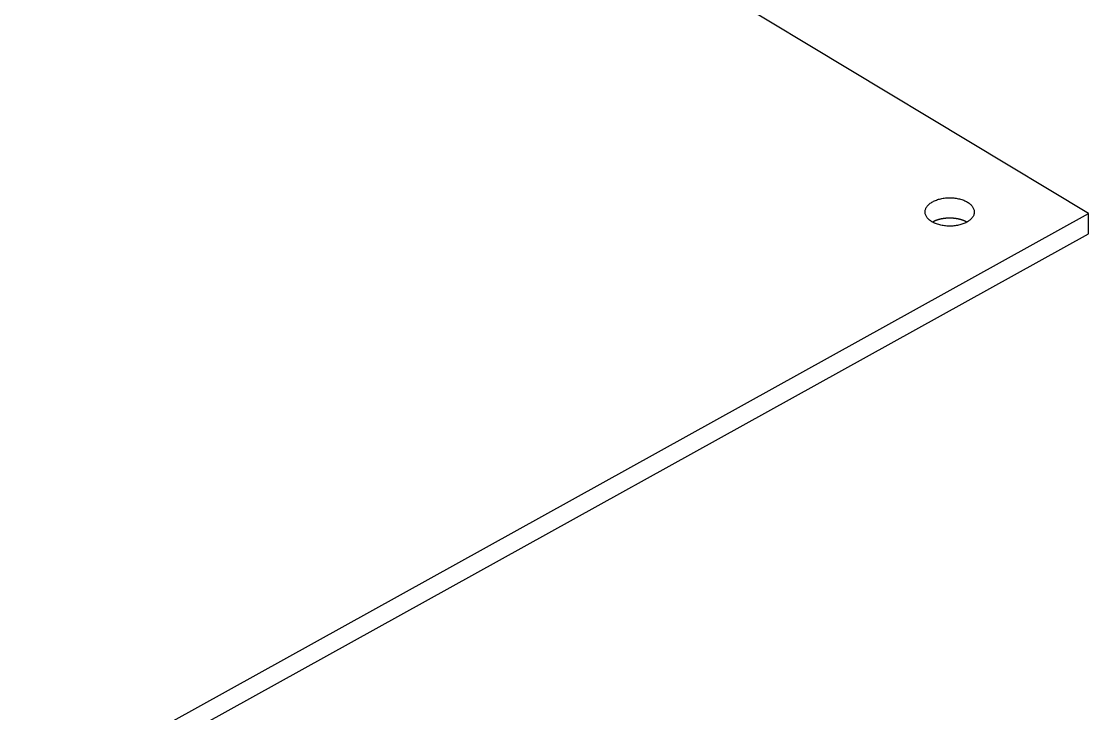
# Model space of a CAD drawing. Extents: x 2.5 to 24.6, y 0.9 to 36.2.
# Drawn here: x 19.04 to 24.47, y 28.03 to 31.55 of the extents above; entities that cross this region are included whole.
import ezdxf

# ---------------------------------------------------------------- set-up
doc = ezdxf.new("R2010")
doc.units = 0
doc.layers.get('0').update_dxf_attribs({"linetype": 'CONTINUOUS'})
doc.layers.add('RAILS', color=254, linetype='CONTINUOUS')

# ---------------------------------------------------------------- blocks, each defined once
blk = doc.blocks.new('A$C41153C96')
at = {"color": 0, "linetype": 'CONTINUOUS', "extrusion": (1e-16, 0.816497, 0.57735)}
for p, q in [((17.6444, 24.0272), (8.2994, 29.6522)), ((9.3449, 19.4312), (17.6444, 24.0272)), ((17.6444, 23.9251), (17.6444, 24.0272)), ((9.3449, 19.3292), (17.6444, 23.9251))]:
    blk.add_line(p, q, dxfattribs=at)
at = {"color": 0, "linetype": 'CONTINUOUS'}
for points in [[(17.0239, 23.9836, 0), (17.0194, 23.9812, 0), (17.0147, 23.979, 0), (17.0098, 23.9769, 0), (17.0047, 23.9749, 0), (16.9994, 23.973, 0), (16.994, 23.9714, 0), (16.9885, 23.9698, 0), (16.9828, 23.9685, 0), (16.977, 23.9673, 0), (16.9712, 23.9662, 0), (16.9652, 23.9653, 0), (16.9592, 23.9646, 0), (16.9532, 23.9641, 0), (16.9471, 23.9638, 0), (16.9409, 23.9636, 0), (16.9348, 23.9636, 0), (16.9287, 23.9637, 0), (16.9226, 23.964, 0), (16.9165, 23.9646, 0), (16.9105, 23.9652, 0), (16.9045, 23.9661, 0), (16.8986, 23.9671, 0), (16.8928, 23.9683, 0), (16.8872, 23.9696, 0), (16.8816, 23.9711, 0), (16.8762, 23.9728, 0), (16.8709, 23.9746, 0), (16.8658, 23.9765, 0), (16.8609, 23.9786, 0), (16.8561, 23.9809, 0), (16.8515, 23.9833, 0), (16.8472, 23.9857, 0), (16.8431, 23.9884, 0), (16.8391, 23.9911, 0), (16.8355, 23.9939, 0), (16.832, 23.9969, 0), (16.8289, 23.9999, 0), (16.826, 24.003, 0), (16.8233, 24.0062, 0), (16.8209, 24.0095, 0), (16.8189, 24.0128, 0), (16.8171, 24.0162, 0), (16.8155, 24.0196, 0), (16.8143, 24.0231, 0), (16.8134, 24.0266, 0), (16.8128, 24.0301, 0), (16.8125, 24.0337, 0), (16.8124, 24.0372, 0), (16.8127, 24.0407, 0), (16.8133, 24.0443, 0), (16.8142, 24.0478, 0), (16.8153, 24.0513, 0), (16.8168, 24.0547, 0), (16.8186, 24.0581, 0), (16.8206, 24.0614, 0), (16.8229, 24.0647, 0), (16.8255, 24.0679, 0), (16.8284, 24.071, 0), (16.8315, 24.0741, 0), (16.8349, 24.077, 0), (16.8386, 24.0799, 0), (16.8424, 24.0826, 0), (16.8466, 24.0853, 0), (16.8509, 24.0878, 0), (16.8554, 24.0902, 0), (16.8601, 24.0924, 0), (16.865, 24.0946, 0), (16.8701, 24.0965, 0), (16.8754, 24.0984, 0), (16.8808, 24.1, 0), (16.8863, 24.1016, 0), (16.892, 24.1029, 0), (16.8978, 24.1041, 0), (16.9036, 24.1052, 0), (16.9096, 24.1061, 0), (16.9156, 24.1068, 0), (16.9216, 24.1073, 0), (16.9277, 24.1077, 0), (16.9339, 24.1078, 0), (16.94, 24.1079, 0), (16.9461, 24.1077, 0), (16.9522, 24.1074, 0), (16.9583, 24.1069, 0), (16.9643, 24.1062, 0), (16.9703, 24.1053, 0), (16.9762, 24.1043, 0), (16.982, 24.1031, 0), (16.9876, 24.1018, 0), (16.9932, 24.1003, 0), (16.9986, 24.0986, 0), (17.0039, 24.0968, 0), (17.009, 24.0949, 0), (17.0139, 24.0928, 0), (17.0187, 24.0905, 0), (17.0233, 24.0882, 0), (17.0276, 24.0857, 0), (17.0317, 24.083, 0), (17.0357, 24.0803, 0), (17.0393, 24.0775, 0), (17.0428, 24.0745, 0), (17.0459, 24.0715, 0), (17.0488, 24.0684, 0), (17.0515, 24.0652, 0), (17.0539, 24.0619, 0), (17.0559, 24.0586, 0), (17.0577, 24.0552, 0), (17.0593, 24.0518, 0), (17.0605, 24.0483, 0), (17.0614, 24.0448, 0), (17.062, 24.0413, 0), (17.0624, 24.0377, 0), (17.0624, 24.0342, 0), (17.0621, 24.0307, 0), (17.0615, 24.0271, 0), (17.0606, 24.0236, 0), (17.0595, 24.0202, 0), (17.058, 24.0167, 0), (17.0562, 24.0133, 0), (17.0542, 24.01, 0), (17.0519, 24.0067, 0), (17.0493, 24.0035, 0), (17.0464, 24.0004, 0), (17.0433, 23.9973, 0), (17.0399, 23.9944, 0), (17.0362, 23.9915, 0), (17.0324, 23.9888, 0), (17.0282, 23.9861, 0), (17.0239, 23.9836, 0)], [(16.849, 23.9847, 0), (16.8501, 23.9853, 0), (16.8512, 23.9859, 0), (16.8523, 23.9865, 0), (16.8535, 23.9871, 0), (16.8546, 23.9877, 0), (16.8558, 23.9883, 0), (16.8569, 23.9889, 0), (16.8581, 23.9894, 0), (16.8593, 23.99, 0), (16.8605, 23.9905, 0), (16.8617, 23.9911, 0), (16.8629, 23.9916, 0), (16.8642, 23.9921, 0), (16.8654, 23.9926, 0), (16.8667, 23.9932, 0), (16.868, 23.9936, 0), (16.8692, 23.9941, 0), (16.8705, 23.9946, 0), (16.8718, 23.9951, 0), (16.8731, 23.9955, 0), (16.8745, 23.996, 0), (16.8758, 23.9964, 0), (16.8771, 23.9969, 0), (16.8785, 23.9973, 0), (16.8798, 23.9977, 0), (16.8812, 23.9981, 0), (16.8826, 23.9985, 0), (16.884, 23.9989, 0), (16.8853, 23.9993, 0), (16.8867, 23.9996, 0), (16.8882, 24, 0), (16.8896, 24.0003, 0), (16.891, 24.0007, 0), (16.8924, 24.001, 0), (16.8938, 24.0013, 0), (16.8953, 24.0016, 0), (16.8967, 24.0019, 0), (16.8982, 24.0022, 0), (16.8996, 24.0024, 0), (16.9011, 24.0027, 0), (16.9026, 24.003, 0), (16.9041, 24.0032, 0), (16.9055, 24.0034, 0), (16.907, 24.0036, 0), (16.9085, 24.0039, 0), (16.91, 24.0041, 0), (16.9115, 24.0042, 0), (16.913, 24.0044, 0), (16.9145, 24.0046, 0), (16.916, 24.0047, 0), (16.9175, 24.0049, 0), (16.9191, 24.005, 0), (16.9206, 24.0052, 0), (16.9221, 24.0053, 0), (16.9236, 24.0054, 0), (16.9251, 24.0055, 0), (16.9267, 24.0055, 0), (16.9282, 24.0056, 0), (16.9297, 24.0057, 0), (16.9313, 24.0057, 0), (16.9328, 24.0058, 0), (16.9343, 24.0058, 0), (16.9359, 24.0058, 0), (16.9374, 24.0058, 0), (16.9389, 24.0058, 0), (16.9405, 24.0058, 0), (16.942, 24.0058, 0), (16.9435, 24.0057, 0), (16.9451, 24.0057, 0), (16.9466, 24.0056, 0), (16.9481, 24.0055, 0), (16.9497, 24.0055, 0), (16.9512, 24.0054, 0), (16.9527, 24.0053, 0), (16.9542, 24.0052, 0), (16.9557, 24.005, 0), (16.9573, 24.0049, 0), (16.9588, 24.0047, 0), (16.9603, 24.0046, 0), (16.9618, 24.0044, 0), (16.9633, 24.0042, 0), (16.9648, 24.0041, 0), (16.9663, 24.0039, 0), (16.9678, 24.0036, 0), (16.9693, 24.0034, 0), (16.9707, 24.0032, 0), (16.9722, 24.003, 0), (16.9737, 24.0027, 0), (16.9752, 24.0024, 0), (16.9766, 24.0022, 0), (16.9781, 24.0019, 0), (16.9795, 24.0016, 0), (16.981, 24.0013, 0), (16.9824, 24.001, 0), (16.9838, 24.0007, 0), (16.9852, 24.0003, 0), (16.9866, 24, 0), (16.9881, 23.9996, 0), (16.9895, 23.9993, 0), (16.9908, 23.9989, 0), (16.9922, 23.9985, 0), (16.9936, 23.9981, 0), (16.995, 23.9977, 0), (16.9963, 23.9973, 0), (16.9977, 23.9969, 0), (16.999, 23.9964, 0), (17.0003, 23.996, 0), (17.0017, 23.9955, 0), (17.003, 23.9951, 0), (17.0043, 23.9946, 0), (17.0056, 23.9941, 0), (17.0068, 23.9936, 0), (17.0081, 23.9932, 0), (17.0094, 23.9926, 0), (17.0106, 23.9921, 0), (17.0119, 23.9916, 0), (17.0131, 23.9911, 0), (17.0143, 23.9905, 0), (17.0155, 23.99, 0), (17.0167, 23.9894, 0), (17.0179, 23.9889, 0), (17.019, 23.9883, 0), (17.0202, 23.9877, 0), (17.0213, 23.9871, 0), (17.0225, 23.9865, 0), (17.0236, 23.9859, 0), (17.0247, 23.9853, 0), (17.0258, 23.9847, 0)]]:
    blk.add_polyline3d(points, dxfattribs=at)

msp = doc.modelspace()

# ---------------------------------------------------------------- block references
at = {"layer": 'RAILS'}
msp.add_blockref('A$C41153C96', (6.8231, 6.546), dxfattribs=at)

doc.saveas('drawing.dxf')
